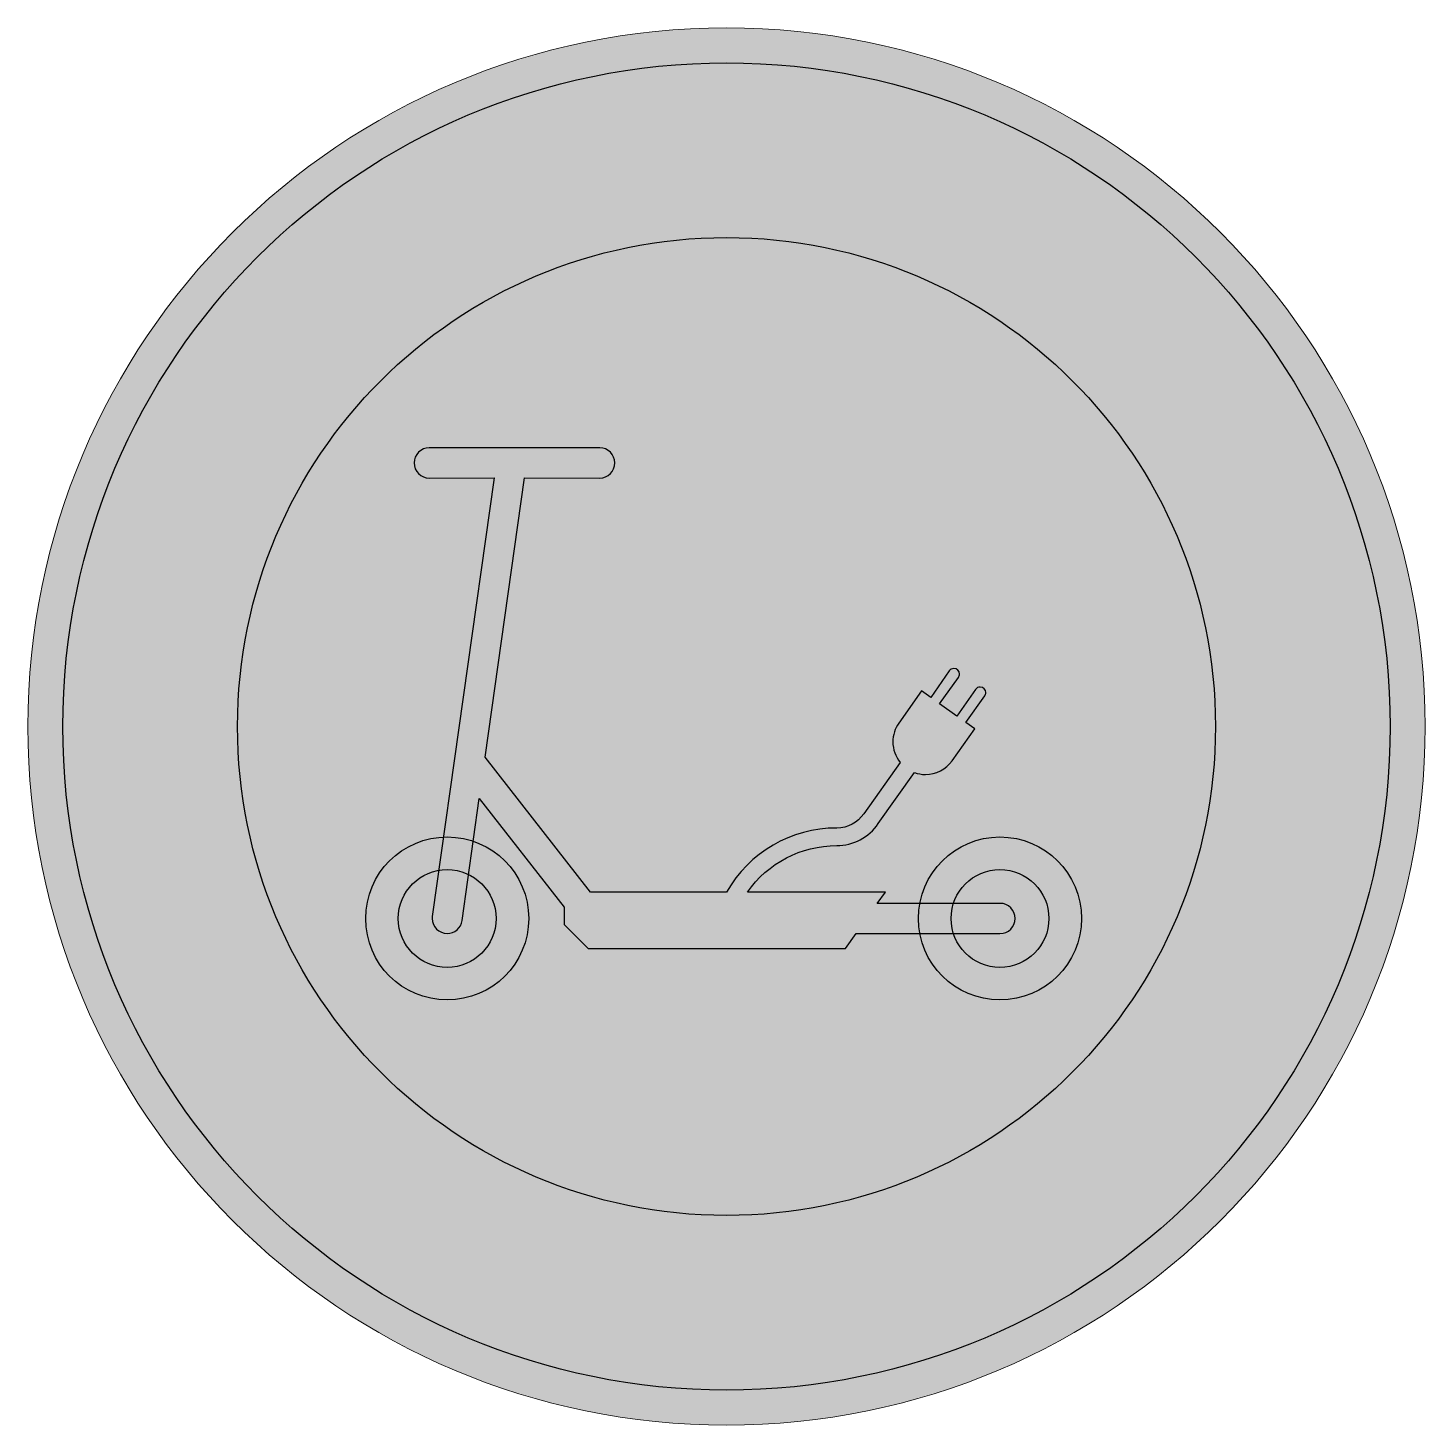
# Model space of a CAD drawing. Header units: centimetres. Extents: x -30 to 30, y -30 to 30.
import ezdxf

# ---------------------------------------------------------------- set-up
doc = ezdxf.new("R2010")
doc.units = ezdxf.units.CM
doc.header["$MEASUREMENT"] = 0
doc.layers.add('Ebene 1', color=7, linetype='Continuous')

msp = doc.modelspace()

# ---------------------------------------------------------------- hatches: boundary and pattern name
at = {"layer": 'Ebene 1', "true_color": 0xfefefe}
h = msp.add_hatch(color=7, dxfattribs=at)
edge = h.paths.add_edge_path()
edge.add_spline(control_points=[(30, 0), (30, 16.57689), (16.57689, 30), (0, 30), (-16.57689, 30), (-30, 16.57689), (-30, 0), (-30, -16.57689), (-16.57689, -30), (0, -30), (16.57689, -30), (30, -16.57689), (30, 0)], knot_values=[0, 0, 0, 0, 0.25, 0.25, 0.25, 0.5, 0.5, 0.5, 0.75, 0.75, 0.75, 1, 1, 1, 1], degree=3, periodic=1)
at = {"layer": 'Ebene 1', "true_color": 0xe31e24}
h = msp.add_hatch(color=242, dxfattribs=at)
edge = h.paths.add_edge_path()
edge.add_spline(control_points=[(28.5, 0), (28.5, 15.74804), (15.74804, 28.5), (0, 28.5), (-15.74804, 28.5), (-28.5, 15.74804), (-28.5, 0), (-28.5, -15.74804), (-15.74804, -28.5), (0, -28.5), (15.74804, -28.5), (28.5, -15.74804), (28.5, 0)], knot_values=[0, 0, 0, 0, 0.25, 0.25, 0.25, 0.5, 0.5, 0.5, 0.75, 0.75, 0.75, 1, 1, 1, 1], degree=3, periodic=1)
at = {"layer": 'Ebene 1', "true_color": 0xfefefe}
h = msp.add_hatch(color=7, dxfattribs=at)
edge = h.paths.add_edge_path()
edge.add_spline(control_points=[(21, 0), (21, 11.60382), (11.60382, 21), (0, 21), (-11.60382, 21), (-21, 11.60382), (-21, 0), (-21, -11.60382), (-11.60382, -21), (0, -21), (11.60382, -21), (21, -11.60382), (21, 0)], knot_values=[0, 0, 0, 0, 0.25, 0.25, 0.25, 0.5, 0.5, 0.5, 0.75, 0.75, 0.75, 1, 1, 1, 1], degree=3, periodic=1)
at = {"layer": 'Ebene 1', "true_color": 0x2b2a29}
h = msp.add_hatch(color=250, dxfattribs=at)
edge = h.paths.add_edge_path()
edge.add_spline(control_points=[(-8.6778, 10.67599), (-8.6778, 10.67599), (-10.3653, -1.31574), (-10.3653, -1.31574), (-10.3653, -1.31574), (-5.8346, -7.11593), (-5.8346, -7.11593), (-5.8346, -7.11593), (0.00295, -7.11136), (0.00295, -7.11136), (0.97219, -5.40864), (2.77574, -4.36), (4.735, -4.36), (4.735, -4.36), (4.735, -4.365), (4.735, -4.365), (5.20083, -4.365), (5.63516, -4.13406), (5.89565, -3.74787), (5.89565, -3.74787), (7.458, -1.54228), (7.458, -1.54228), (7.25524, -1.29248), (7.145, -0.98173), (7.145, -0.66), (7.145, -0.36884), (7.23456, -0.08771), (7.40297, 0.1498), (7.40297, 0.1498), (8.3789, 1.52477), (8.3789, 1.52477), (8.3789, 1.52477), (8.7681, 1.24907), (8.7681, 1.24907), (8.7681, 1.24907), (9.56922, 2.38882), (9.56922, 2.38882), (9.61426, 2.45234), (9.68713, 2.49), (9.765, 2.49), (9.89762, 2.49), (10.005, 2.38262), (10.005, 2.25), (10.005, 2.20007), (9.98963, 2.15185), (9.96074, 2.11113), (9.96074, 2.11113), (9.1503, 0.97817), (9.1503, 0.97817), (9.1503, 0.97817), (9.8989, 0.44761), (9.8989, 0.44761), (9.8989, 0.44761), (10.69922, 1.59382), (10.69922, 1.59382), (10.74426, 1.65734), (10.81713, 1.695), (10.895, 1.695), (11.02762, 1.695), (11.135, 1.58762), (11.135, 1.455), (11.135, 1.40507), (11.11963, 1.35685), (11.09074, 1.31613), (11.09074, 1.31613), (10.2808, 0.17667), (10.2808, 0.17667), (10.2808, 0.17667), (10.67, -0.09908), (10.67, -0.09908), (10.67, -0.09908), (9.6871, -1.4697), (9.6871, -1.4697), (9.42438, -1.84027), (8.99926, -2.06), (8.545, -2.06), (8.38299, -2.06), (8.22487, -2.0325), (8.07238, -1.97781), (8.07238, -1.97781), (6.51743, -4.16726), (6.51743, -4.16726), (6.11739, -4.76034), (5.45038, -5.115), (4.735, -5.115), (3.20581, -5.115), (1.77579, -5.85815), (0.89694, -7.10956), (0.89694, -7.10956), (6.8212, -7.11593), (6.8212, -7.11593), (6.8212, -7.11593), (6.4679, -7.60038), (6.4679, -7.60038), (6.4679, -7.60038), (11.745, -7.595), (11.745, -7.595), (12.10417, -7.595), (12.395, -7.88583), (12.395, -8.245), (12.395, -8.60417), (12.10417, -8.895), (11.745, -8.895), (11.745, -8.895), (5.5633, -8.8924), (5.5633, -8.8924), (5.5633, -8.8924), (5.1111, -9.53912), (5.1111, -9.53912), (5.1111, -9.53912), (-5.9446, -9.53912), (-5.9446, -9.53912), (-5.9446, -9.53912), (-6.9694, -8.50035), (-6.9694, -8.50035), (-6.9694, -8.50035), (-6.9694, -7.76095), (-6.9694, -7.76095), (-6.9694, -7.76095), (-10.6153, -3.09448), (-10.6153, -3.09448), (-10.6153, -3.09448), (-11.35628, -8.33477), (-11.35628, -8.33477), (-11.40105, -8.65335), (-11.67329, -8.89), (-11.995, -8.89), (-12.3514, -8.89), (-12.64, -8.6014), (-12.64, -8.245), (-12.64, -8.20377), (-12.63944, -8.19584), (-12.63369, -8.15501), (-12.63369, -8.15501), (-9.9825, 10.67599), (-9.9825, 10.67599), (-9.9825, 10.67599), (-12.765, 10.67), (-12.765, 10.67), (-13.12417, 10.67), (-13.415, 10.96083), (-13.415, 11.32), (-13.415, 11.67917), (-13.12417, 11.97), (-12.765, 11.97), (-12.765, 11.97), (-5.445, 11.97), (-5.445, 11.97), (-5.08583, 11.97), (-4.795, 11.67917), (-4.795, 11.32), (-4.795, 10.96083), (-5.08583, 10.67), (-5.445, 10.67), (-5.445, 10.67), (-8.6778, 10.67599), (-8.6778, 10.67599)], knot_values=[0, 0, 0, 0, 0.01923077, 0.01923077, 0.01923077, 0.03846154, 0.03846154, 0.03846154, 0.05769231, 0.05769231, 0.05769231, 0.07692308, 0.07692308, 0.07692308, 0.09615385, 0.09615385, 0.09615385, 0.11538462, 0.11538462, 0.11538462, 0.13461538, 0.13461538, 0.13461538, 0.15384615, 0.15384615, 0.15384615, 0.17307692, 0.17307692, 0.17307692, 0.19230769, 0.19230769, 0.19230769, 0.21153846, 0.21153846, 0.21153846, 0.23076923, 0.23076923, 0.23076923, 0.25, 0.25, 0.25, 0.26923077, 0.26923077, 0.26923077, 0.28846154, 0.28846154, 0.28846154, 0.30769231, 0.30769231, 0.30769231, 0.32692308, 0.32692308, 0.32692308, 0.34615385, 0.34615385, 0.34615385, 0.36538462, 0.36538462, 0.36538462, 0.38461538, 0.38461538, 0.38461538, 0.40384615, 0.40384615, 0.40384615, 0.42307692, 0.42307692, 0.42307692, 0.44230769, 0.44230769, 0.44230769, 0.46153846, 0.46153846, 0.46153846, 0.48076923, 0.48076923, 0.48076923, 0.5, 0.5, 0.5, 0.51923077, 0.51923077, 0.51923077, 0.53846154, 0.53846154, 0.53846154, 0.55769231, 0.55769231, 0.55769231, 0.57692308, 0.57692308, 0.57692308, 0.59615385, 0.59615385, 0.59615385, 0.61538462, 0.61538462, 0.61538462, 0.63461538, 0.63461538, 0.63461538, 0.65384615, 0.65384615, 0.65384615, 0.67307692, 0.67307692, 0.67307692, 0.69230769, 0.69230769, 0.69230769, 0.71153846, 0.71153846, 0.71153846, 0.73076923, 0.73076923, 0.73076923, 0.75, 0.75, 0.75, 0.76923077, 0.76923077, 0.76923077, 0.78846154, 0.78846154, 0.78846154, 0.80769231, 0.80769231, 0.80769231, 0.82692308, 0.82692308, 0.82692308, 0.84615385, 0.84615385, 0.84615385, 0.86538462, 0.86538462, 0.86538462, 0.88461538, 0.88461538, 0.88461538, 0.90384615, 0.90384615, 0.90384615, 0.92307692, 0.92307692, 0.92307692, 0.94230769, 0.94230769, 0.94230769, 0.96153846, 0.96153846, 0.96153846, 0.98076923, 0.98076923, 0.98076923, 1, 1, 1, 1], degree=3, periodic=1)
h = msp.add_hatch(color=250, dxfattribs=at)
edge = h.paths.add_edge_path()
edge.add_spline(control_points=[(-8.495, -8.245), (-8.495, -6.31103), (-10.06103, -4.745), (-11.995, -4.745), (-13.92897, -4.745), (-15.495, -6.31103), (-15.495, -8.245), (-15.495, -10.17897), (-13.92897, -11.745), (-11.995, -11.745), (-10.06103, -11.745), (-8.495, -10.17897), (-8.495, -8.245)], knot_values=[0, 0, 0, 0, 0.25, 0.25, 0.25, 0.5, 0.5, 0.5, 0.75, 0.75, 0.75, 1, 1, 1, 1], degree=3, periodic=1)
h = msp.add_hatch(color=250, dxfattribs=at)
edge = h.paths.add_edge_path()
edge.add_spline(control_points=[(15.245, -8.245), (15.245, -6.31103), (13.67897, -4.745), (11.745, -4.745), (9.81103, -4.745), (8.245, -6.31103), (8.245, -8.245), (8.245, -10.17897), (9.81103, -11.745), (11.745, -11.745), (13.67897, -11.745), (15.245, -10.17897), (15.245, -8.245)], knot_values=[0, 0, 0, 0, 0.25, 0.25, 0.25, 0.5, 0.5, 0.5, 0.75, 0.75, 0.75, 1, 1, 1, 1], degree=3, periodic=1)
h = msp.add_hatch(color=250, dxfattribs=at)
edge = h.paths.add_edge_path()
edge.add_spline(control_points=[(-9.895, -8.245), (-9.895, -7.08462), (-10.83462, -6.145), (-11.995, -6.145), (-13.15538, -6.145), (-14.095, -7.08462), (-14.095, -8.245), (-14.095, -9.40538), (-13.15538, -10.345), (-11.995, -10.345), (-10.83462, -10.345), (-9.895, -9.40538), (-9.895, -8.245)], knot_values=[0, 0, 0, 0, 0.25, 0.25, 0.25, 0.5, 0.5, 0.5, 0.75, 0.75, 0.75, 1, 1, 1, 1], degree=3, periodic=1)
h = msp.add_hatch(color=250, dxfattribs=at)
edge = h.paths.add_edge_path()
edge.add_spline(control_points=[(13.845, -8.245), (13.845, -7.08462), (12.90538, -6.145), (11.745, -6.145), (10.58462, -6.145), (9.645, -7.08462), (9.645, -8.245), (9.645, -9.40538), (10.58462, -10.345), (11.745, -10.345), (12.90538, -10.345), (13.845, -9.40538), (13.845, -8.245)], knot_values=[0, 0, 0, 0, 0.25, 0.25, 0.25, 0.5, 0.5, 0.5, 0.75, 0.75, 0.75, 1, 1, 1, 1], degree=3, periodic=1)

# ---------------------------------------------------------------- linework, layer by layer
at = {"layer": 'Ebene 1', "color": 250, "lineweight": 0}
msp.add_open_spline([(30, 0), (30, 16.57689), (16.57689, 30), (0, 30), (-16.57689, 30), (-30, 16.57689), (-30, 0), (-30, -16.57689), (-16.57689, -30), (0, -30), (16.57689, -30), (30, -16.57689), (30, 0)], degree=3, knots=[0, 0, 0, 0, 0.25, 0.25, 0.25, 0.5, 0.5, 0.5, 0.75, 0.75, 0.75, 1, 1, 1, 1], dxfattribs=at)
at = {"layer": 'Ebene 1', "color": 242}
msp.add_open_spline([(28.5, 0), (28.5, 15.74804), (15.74804, 28.5), (0, 28.5), (-15.74804, 28.5), (-28.5, 15.74804), (-28.5, 0), (-28.5, -15.74804), (-15.74804, -28.5), (0, -28.5), (15.74804, -28.5), (28.5, -15.74804), (28.5, 0)], degree=3, knots=[0, 0, 0, 0, 0.25, 0.25, 0.25, 0.5, 0.5, 0.5, 0.75, 0.75, 0.75, 1, 1, 1, 1], dxfattribs=at)
at = {"layer": 'Ebene 1', "color": 7}
msp.add_open_spline([(21, 0), (21, 11.60382), (11.60382, 21), (0, 21), (-11.60382, 21), (-21, 11.60382), (-21, 0), (-21, -11.60382), (-11.60382, -21), (0, -21), (11.60382, -21), (21, -11.60382), (21, 0)], degree=3, knots=[0, 0, 0, 0, 0.25, 0.25, 0.25, 0.5, 0.5, 0.5, 0.75, 0.75, 0.75, 1, 1, 1, 1], dxfattribs=at)
at = {"layer": 'Ebene 1', "color": 250}
for points, knots in [([(-8.6778, 10.67599), (-8.6778, 10.67599), (-10.3653, -1.31574), (-10.3653, -1.31574), (-10.3653, -1.31574), (-5.8346, -7.11593), (-5.8346, -7.11593), (-5.8346, -7.11593), (0.00295, -7.11136), (0.00295, -7.11136), (0.97219, -5.40864), (2.77574, -4.36), (4.735, -4.36), (4.735, -4.36), (4.735, -4.365), (4.735, -4.365), (5.20083, -4.365), (5.63516, -4.13406), (5.89565, -3.74787), (5.89565, -3.74787), (7.458, -1.54228), (7.458, -1.54228), (7.25524, -1.29248), (7.145, -0.98173), (7.145, -0.66), (7.145, -0.36884), (7.23456, -0.08771), (7.40297, 0.1498), (7.40297, 0.1498), (8.3789, 1.52477), (8.3789, 1.52477), (8.3789, 1.52477), (8.7681, 1.24907), (8.7681, 1.24907), (8.7681, 1.24907), (9.56922, 2.38882), (9.56922, 2.38882), (9.61426, 2.45234), (9.68713, 2.49), (9.765, 2.49), (9.89762, 2.49), (10.005, 2.38262), (10.005, 2.25), (10.005, 2.20007), (9.98963, 2.15185), (9.96074, 2.11113), (9.96074, 2.11113), (9.1503, 0.97817), (9.1503, 0.97817), (9.1503, 0.97817), (9.8989, 0.44761), (9.8989, 0.44761), (9.8989, 0.44761), (10.69922, 1.59382), (10.69922, 1.59382), (10.74426, 1.65734), (10.81713, 1.695), (10.895, 1.695), (11.02762, 1.695), (11.135, 1.58762), (11.135, 1.455), (11.135, 1.40507), (11.11963, 1.35685), (11.09074, 1.31613), (11.09074, 1.31613), (10.2808, 0.17667), (10.2808, 0.17667), (10.2808, 0.17667), (10.67, -0.09908), (10.67, -0.09908), (10.67, -0.09908), (9.6871, -1.4697), (9.6871, -1.4697), (9.42438, -1.84027), (8.99926, -2.06), (8.545, -2.06), (8.38299, -2.06), (8.22487, -2.0325), (8.07238, -1.97781), (8.07238, -1.97781), (6.51743, -4.16726), (6.51743, -4.16726), (6.11739, -4.76034), (5.45038, -5.115), (4.735, -5.115), (3.20581, -5.115), (1.77579, -5.85815), (0.89694, -7.10956), (0.89694, -7.10956), (6.8212, -7.11593), (6.8212, -7.11593), (6.8212, -7.11593), (6.4679, -7.60038), (6.4679, -7.60038), (6.4679, -7.60038), (11.745, -7.595), (11.745, -7.595), (12.10417, -7.595), (12.395, -7.88583), (12.395, -8.245), (12.395, -8.60417), (12.10417, -8.895), (11.745, -8.895), (11.745, -8.895), (5.5633, -8.8924), (5.5633, -8.8924), (5.5633, -8.8924), (5.1111, -9.53912), (5.1111, -9.53912), (5.1111, -9.53912), (-5.9446, -9.53912), (-5.9446, -9.53912), (-5.9446, -9.53912), (-6.9694, -8.50035), (-6.9694, -8.50035), (-6.9694, -8.50035), (-6.9694, -7.76095), (-6.9694, -7.76095), (-6.9694, -7.76095), (-10.6153, -3.09448), (-10.6153, -3.09448), (-10.6153, -3.09448), (-11.35628, -8.33477), (-11.35628, -8.33477), (-11.40105, -8.65335), (-11.67329, -8.89), (-11.995, -8.89), (-12.3514, -8.89), (-12.64, -8.6014), (-12.64, -8.245), (-12.64, -8.20377), (-12.63944, -8.19584), (-12.63369, -8.15501), (-12.63369, -8.15501), (-9.9825, 10.67599), (-9.9825, 10.67599), (-9.9825, 10.67599), (-12.765, 10.67), (-12.765, 10.67), (-13.12417, 10.67), (-13.415, 10.96083), (-13.415, 11.32), (-13.415, 11.67917), (-13.12417, 11.97), (-12.765, 11.97), (-12.765, 11.97), (-5.445, 11.97), (-5.445, 11.97), (-5.08583, 11.97), (-4.795, 11.67917), (-4.795, 11.32), (-4.795, 10.96083), (-5.08583, 10.67), (-5.445, 10.67), (-5.445, 10.67), (-8.6778, 10.67599), (-8.6778, 10.67599)], [0, 0, 0, 0, 0.01923077, 0.01923077, 0.01923077, 0.03846154, 0.03846154, 0.03846154, 0.05769231, 0.05769231, 0.05769231, 0.07692308, 0.07692308, 0.07692308, 0.09615385, 0.09615385, 0.09615385, 0.11538462, 0.11538462, 0.11538462, 0.13461538, 0.13461538, 0.13461538, 0.15384615, 0.15384615, 0.15384615, 0.17307692, 0.17307692, 0.17307692, 0.19230769, 0.19230769, 0.19230769, 0.21153846, 0.21153846, 0.21153846, 0.23076923, 0.23076923, 0.23076923, 0.25, 0.25, 0.25, 0.26923077, 0.26923077, 0.26923077, 0.28846154, 0.28846154, 0.28846154, 0.30769231, 0.30769231, 0.30769231, 0.32692308, 0.32692308, 0.32692308, 0.34615385, 0.34615385, 0.34615385, 0.36538462, 0.36538462, 0.36538462, 0.38461538, 0.38461538, 0.38461538, 0.40384615, 0.40384615, 0.40384615, 0.42307692, 0.42307692, 0.42307692, 0.44230769, 0.44230769, 0.44230769, 0.46153846, 0.46153846, 0.46153846, 0.48076923, 0.48076923, 0.48076923, 0.5, 0.5, 0.5, 0.51923077, 0.51923077, 0.51923077, 0.53846154, 0.53846154, 0.53846154, 0.55769231, 0.55769231, 0.55769231, 0.57692308, 0.57692308, 0.57692308, 0.59615385, 0.59615385, 0.59615385, 0.61538462, 0.61538462, 0.61538462, 0.63461538, 0.63461538, 0.63461538, 0.65384615, 0.65384615, 0.65384615, 0.67307692, 0.67307692, 0.67307692, 0.69230769, 0.69230769, 0.69230769, 0.71153846, 0.71153846, 0.71153846, 0.73076923, 0.73076923, 0.73076923, 0.75, 0.75, 0.75, 0.76923077, 0.76923077, 0.76923077, 0.78846154, 0.78846154, 0.78846154, 0.80769231, 0.80769231, 0.80769231, 0.82692308, 0.82692308, 0.82692308, 0.84615385, 0.84615385, 0.84615385, 0.86538462, 0.86538462, 0.86538462, 0.88461538, 0.88461538, 0.88461538, 0.90384615, 0.90384615, 0.90384615, 0.92307692, 0.92307692, 0.92307692, 0.94230769, 0.94230769, 0.94230769, 0.96153846, 0.96153846, 0.96153846, 0.98076923, 0.98076923, 0.98076923, 1, 1, 1, 1]), ([(-8.495, -8.245), (-8.495, -6.31103), (-10.06103, -4.745), (-11.995, -4.745), (-13.92897, -4.745), (-15.495, -6.31103), (-15.495, -8.245), (-15.495, -10.17897), (-13.92897, -11.745), (-11.995, -11.745), (-10.06103, -11.745), (-8.495, -10.17897), (-8.495, -8.245)], [0, 0, 0, 0, 0.25, 0.25, 0.25, 0.5, 0.5, 0.5, 0.75, 0.75, 0.75, 1, 1, 1, 1]), ([(15.245, -8.245), (15.245, -6.31103), (13.67897, -4.745), (11.745, -4.745), (9.81103, -4.745), (8.245, -6.31103), (8.245, -8.245), (8.245, -10.17897), (9.81103, -11.745), (11.745, -11.745), (13.67897, -11.745), (15.245, -10.17897), (15.245, -8.245)], [0, 0, 0, 0, 0.25, 0.25, 0.25, 0.5, 0.5, 0.5, 0.75, 0.75, 0.75, 1, 1, 1, 1]), ([(-9.895, -8.245), (-9.895, -7.08462), (-10.83462, -6.145), (-11.995, -6.145), (-13.15538, -6.145), (-14.095, -7.08462), (-14.095, -8.245), (-14.095, -9.40538), (-13.15538, -10.345), (-11.995, -10.345), (-10.83462, -10.345), (-9.895, -9.40538), (-9.895, -8.245)], [0, 0, 0, 0, 0.25, 0.25, 0.25, 0.5, 0.5, 0.5, 0.75, 0.75, 0.75, 1, 1, 1, 1]), ([(13.845, -8.245), (13.845, -7.08462), (12.90538, -6.145), (11.745, -6.145), (10.58462, -6.145), (9.645, -7.08462), (9.645, -8.245), (9.645, -9.40538), (10.58462, -10.345), (11.745, -10.345), (12.90538, -10.345), (13.845, -9.40538), (13.845, -8.245)], [0, 0, 0, 0, 0.25, 0.25, 0.25, 0.5, 0.5, 0.5, 0.75, 0.75, 0.75, 1, 1, 1, 1])]:
    msp.add_open_spline(points, degree=3, knots=knots, dxfattribs=at)

doc.saveas('drawing.dxf')
